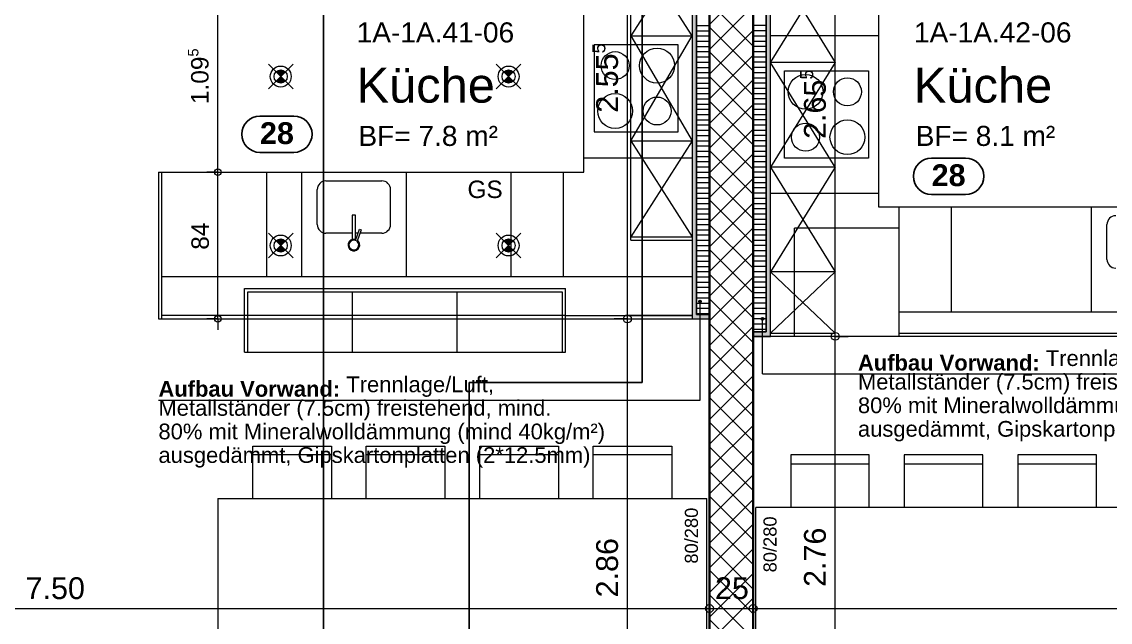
# Model space of a CAD drawing. Header units: metres. Extents: x 0.003 to 0.843, y 0.003 to 0.597.
# Drawn here: x 0.3971 to 0.5218, y 0.2286 to 0.2974 of the extents above; entities that cross this region are included whole.
import ezdxf

# ---------------------------------------------------------------- set-up
doc = ezdxf.new("R2010")
doc.units = ezdxf.units.M
for name, pattern in [('AUSGEZOGEN', [0]), ('LINIE_17', [0.0005, 0, -0.0005]), ('LINIE_23', [0.0079, 0.004, -0.0013, 0, -0.0013, 0, -0.0013]), ('RAND', [44.449999999999996, 12.7, -6.35, 12.7, -6.35, 0, -6.35]), ('STRICHPUNKT', [25.4, 12.7, -6.35, 0, -6.35]), ('VERDECKT', [9.524999999999999, 6.35, -3.175])]:
    doc.linetypes.add(name, pattern=pattern)
for name, color, linetype, lineweight in [('Bauachsen grob', 7, 'RAND', 13), ('Elektro Apparate', 2, 'AUSGEZOGEN', 18), ('Kueche', 7, 'AUSGEZOGEN', 18), ('Leichtbauwaende', 7, 'AUSGEZOGEN', 18), ('Raumbezeichnung', 7, 'AUSGEZOGEN', 18), ('Schnittbegrenzung', 7, 'AUSGEZOGEN', 13), ('Text Werkplan Ausfuehrung', 7, 'AUSGEZOGEN', 25), ('Wand Beton bewehrt', 7, 'AUSGEZOGEN', 35), ('Werkplan- Ausfuehrungsmasse', 7, 'AUSGEZOGEN', 13)]:
    doc.layers.add(name, color=color, linetype=linetype, lineweight=lineweight)
doc.layers.add('Moebel', color=7, linetype='AUSGEZOGEN', lineweight=13, true_color=0xababab)
doc.styles.add('ARIAL', font='ARIAL.TTF')

msp = doc.modelspace()

# ---------------------------------------------------------------- hatches: boundary and pattern name
at = {"layer": 'Elektro Apparate', "linetype": 'AUSGEZOGEN', "lineweight": 18}
h = msp.add_hatch(color=40, dxfattribs=at)
h.paths.add_polyline_path([(0.4272903206022617, 0.2916776906184336), (0.426759990528226, 0.2911473605443975), (0.4262296604541891, 0.2916776906184336), (0.426292373187284, 0.2917337341431421), (0.4265930998314886, 0.2918785564621908), (0.4269268812249629, 0.2918785564621908), (0.4272276078691682, 0.2917337341431421)], flags=16)
h.paths.add_polyline_path([(0.4262296604541891, 0.2906170304703619), (0.426759990528226, 0.2911473605443975), (0.4272903206022617, 0.2906170304703619), (0.4272276078691682, 0.290560986945653), (0.4269268812249629, 0.2904161646266048), (0.4265930998314886, 0.2904161646266048), (0.426292373187284, 0.290560986945653)], flags=16)
h = msp.add_hatch(color=40, dxfattribs=at)
h.paths.add_polyline_path([(0.4533903200188815, 0.2916776906184336), (0.4528599899448458, 0.2911473605443975), (0.4523296598708093, 0.2916776906184336), (0.4523923726039039, 0.2917337341431421), (0.4526930992481084, 0.2918785564621908), (0.4530268806415827, 0.2918785564621908), (0.4533276072857881, 0.2917337341431421)], flags=16)
h.paths.add_polyline_path([(0.4523296598708093, 0.2906170304703619), (0.4528599899448458, 0.2911473605443975), (0.4533903200188815, 0.2906170304703619), (0.4533276072857881, 0.290560986945653), (0.4530268806415827, 0.2904161646266048), (0.4526930992481084, 0.2904161646266048), (0.4523923726039039, 0.290560986945653)], flags=16)
h = msp.add_hatch(color=40, dxfattribs=at)
h.paths.add_polyline_path([(0.4272903206022617, 0.2723176910511634), (0.426759990528226, 0.2717873609771272), (0.4262296604541891, 0.2723176910511634), (0.426292373187284, 0.2723737345758718), (0.4265930998314886, 0.2725185568949205), (0.4269268812249629, 0.2725185568949205), (0.4272276078691682, 0.2723737345758718)], flags=16)
h.paths.add_polyline_path([(0.4262296604541891, 0.2712570309030916), (0.426759990528226, 0.2717873609771272), (0.4272903206022617, 0.2712570309030916), (0.4272276078691682, 0.2712009873783827), (0.4269268812249629, 0.2710561650593345), (0.4265930998314886, 0.2710561650593345), (0.426292373187284, 0.2712009873783827)], flags=16)
h = msp.add_hatch(color=40, dxfattribs=at)
h.paths.add_polyline_path([(0.4533903200188815, 0.2723176910511634), (0.4528599899448458, 0.2717873609771272), (0.4523296598708093, 0.2723176910511634), (0.4523923726039039, 0.2723737345758718), (0.4526930992481084, 0.2725185568949205), (0.4530268806415827, 0.2725185568949205), (0.4533276072857881, 0.2723737345758718)], flags=16)
h.paths.add_polyline_path([(0.4523296598708093, 0.2712570309030916), (0.4528599899448458, 0.2717873609771272), (0.4533903200188815, 0.2712570309030916), (0.4533276072857881, 0.2712009873783827), (0.4530268806415827, 0.2710561650593345), (0.4526930992481084, 0.2710561650593345), (0.4523923726039039, 0.2712009873783827)], flags=16)
at = {"layer": 'Leichtbauwaende', "linetype": 'AUSGEZOGEN', "lineweight": 13, "true_color": 0xc7c7c7}
for points in [[(0.4828599892742936, 0.261877361198633), (0.4828599892742936, 0.3164973599777809), (0.4823599892854694, 0.3164973599777809), (0.4823599892854694, 0.261877361198633)], [(0.4738599894754593, 0.3149973600113085), (0.4738599894754593, 0.2638773611539296), (0.4743599894642836, 0.2638773611539296), (0.4743599894642836, 0.3149973600113085)], [(0.4758599894307559, 0.2638773611539296), (0.4738599894754593, 0.2638773611539296), (0.4738599894754593, 0.2633773611651054), (0.4758599894307559, 0.2633773611651054)], [(0.4828599892742936, 0.261877361198633), (0.4808599893189971, 0.261877361198633), (0.4808599893189971, 0.2613773612098089), (0.4828599892742936, 0.2613773612098089)]]:
    msp.add_hatch(color=9, dxfattribs=at).paths.add_polyline_path(points)
at = {"layer": 'Text Werkplan Ausfuehrung', "linetype": 'AUSGEZOGEN', "lineweight": 13}
for points in [[(0.4746461336611228, 0.2654523611239643), (0.4749041326662971, 0.2654523611239643), (0.4748501326713615, 0.2655063611265291)], [(0.4746461336611228, 0.2654523611239643), (0.4748501326713615, 0.2655063611265291), (0.4747001336636877, 0.2655063611265291)], [(0.4747001336636877, 0.2655063611265291), (0.4748501326713615, 0.2655063611265291), (0.47477513366725, 0.2655273611275266)], [(0.4746251336601254, 0.2653773611204019), (0.4749251326672944, 0.2653773611204019), (0.4749041326662971, 0.2654523611239643)], [(0.4746251336601254, 0.2653773611204019), (0.4749041326662971, 0.2654523611239643), (0.4746461336611228, 0.2654523611239643)], [(0.4746461336611228, 0.2653023621162904), (0.4749251326672944, 0.2653773611204019), (0.4746251336601254, 0.2653773611204019)], [(0.4746461336611228, 0.2653023621162904), (0.4749041326662971, 0.2653023621162904), (0.4749251326672944, 0.2653773611204019)], [(0.4747001336636877, 0.2652483621213549), (0.4749041326662971, 0.2653023621162904), (0.4746461336611228, 0.2653023621162904)], [(0.4747001336636877, 0.2652483621213549), (0.4748501326713615, 0.2652483621213549), (0.4749041326662971, 0.2653023621162904)], [(0.4748501326713615, 0.2652483621213549), (0.4747001336636877, 0.2652483621213549), (0.47477513366725, 0.2652273621203575)], [(0.4817948450753779, 0.2633773611651054), (0.482094844082547, 0.2633773611651054), (0.4820738440815496, 0.2634523611686677)], [(0.4817948450753779, 0.2633773611651054), (0.4820738440815496, 0.2634523611686677), (0.4818158450763754, 0.2634523611686677)], [(0.4818158450763754, 0.2633023621609939), (0.482094844082547, 0.2633773611651054), (0.4817948450753779, 0.2633773611651054)], [(0.4818158450763754, 0.2634523611686677), (0.4820738440815496, 0.2634523611686677), (0.4820198440866141, 0.2635063611712326)], [(0.4818158450763754, 0.2634523611686677), (0.4820198440866141, 0.2635063611712326), (0.4818698450789402, 0.2635063611712326)], [(0.4818158450763754, 0.2633023621609939), (0.4820738440815496, 0.2633023621609939), (0.482094844082547, 0.2633773611651054)], [(0.4818698450789402, 0.2632483621660585), (0.4820738440815496, 0.2633023621609939), (0.4818158450763754, 0.2633023621609939)], [(0.4818698450789402, 0.2635063611712326), (0.4820198440866141, 0.2635063611712326), (0.4819448450825025, 0.26352736117223)], [(0.4818698450789402, 0.2632483621660585), (0.4820198440866141, 0.2632483621660585), (0.4820738440815496, 0.2633023621609939)], [(0.4820198440866141, 0.2632483621660585), (0.4818698450789402, 0.2632483621660585), (0.4819448450825025, 0.263227362165061)]]:
    msp.add_hatch(color=7, dxfattribs=at).paths.add_polyline_path(points)

# ---------------------------------------------------------------- linework, layer by layer
at = {"layer": 'Bauachsen grob', "color": 32, "linetype": 'LINIE_23', "lineweight": 25, "true_color": 0xc36e14}
msp.add_line((0.4316599904187025, 0.01389736674141798), (0.4316599904187025, 0.5809999870806932), dxfattribs=at)
at = {"layer": 'Elektro Apparate', "color": 40, "linetype": 'AUSGEZOGEN', "lineweight": 18}
for p, q in [((0.4253457769974623, 0.2897331470136346), (0.4281742040589885, 0.2925615740751605)), ((0.4253457769974623, 0.2925615740751605), (0.4281742040589885, 0.2897331470136351)), ((0.4514457764140824, 0.2897331470136346), (0.4542742034756084, 0.2925615740751605)), ((0.4514457764140824, 0.2925615740751605), (0.4542742034756084, 0.2897331470136351)), ((0.4253457769974623, 0.2703731474463643), (0.4281742040589885, 0.2732015745078902)), ((0.4253457769974623, 0.2732015745078902), (0.4281742040589885, 0.2703731474463648)), ((0.4514457764140824, 0.2703731474463643), (0.4542742034756084, 0.2732015745078902)), ((0.4514457764140824, 0.2732015745078902), (0.4542742034756084, 0.2703731474463648))]:
    msp.add_line(p, q, dxfattribs=at)
for centre, radius in [((0.426759990528226, 0.2911473605443974), 0.00119999997317791), ((0.426759990528226, 0.2911473605443974), 0.0007499999832361936), ((0.4528599899448458, 0.2911473605443974), 0.00119999997317791), ((0.4528599899448458, 0.2911473605443974), 0.0007499999832361936), ((0.426759990528226, 0.2717873609771271), 0.00119999997317791), ((0.4528599899448458, 0.2717873609771271), 0.00119999997317791), ((0.426759990528226, 0.2717873609771271), 0.0007499999832361936), ((0.4528599899448458, 0.2717873609771271), 0.0007499999832361936)]:
    msp.add_circle(centre, radius, dxfattribs=at)
at = {"layer": 'Kueche', "color": 7, "linetype": 'RAND', "lineweight": 18}
for p, q in [((0.4668599896319217, 0.2724173609630457), (0.4668599896319217, 0.3074973601789466)), ((0.4738599894754593, 0.3067973601945928), (0.4668599896319217, 0.295797360440462)), ((0.4738599894754593, 0.295797360440462), (0.4668599896319217, 0.3067973601945928)), ((0.4902599891088907, 0.2613773612098089), (0.4902599891088907, 0.3070973601878872)), ((0.4828599892742936, 0.3047573602401903), (0.4902599891088907, 0.2927573605084112)), ((0.4828599892742936, 0.2927573605084112), (0.4902599891088907, 0.3047573602401903)), ((0.4668599896319217, 0.295797360440462), (0.4738599894754593, 0.295797360440462)), ((0.4668599896319217, 0.295797360440462), (0.4738599894754593, 0.2837973607086828)), ((0.4668599896319217, 0.2837973607086828), (0.4738599894754593, 0.295797360440462)), ((0.4902599891088907, 0.2927573605084112), (0.4828599892742936, 0.2927573605084112)), ((0.4902599891088907, 0.2927573605084112), (0.4828599892742936, 0.2807573607766322)), ((0.4902599891088907, 0.2807573607766322), (0.4828599892742936, 0.2927573605084112)), ((0.4668599896319217, 0.2837973607086828), (0.4738599894754593, 0.2837973607086828)), ((0.4738599894754593, 0.2837973607086828), (0.4668599896319217, 0.272797360954552)), ((0.4668599896319217, 0.2837973607086828), (0.4738599894754593, 0.272797360954552)), ((0.4902599891088907, 0.2807573607766322), (0.4828599892742936, 0.2807573607766322)), ((0.4828599892742936, 0.2807573607766322), (0.4902599891088907, 0.268757361044853)), ((0.4902599891088907, 0.2807573607766322), (0.4828599892742936, 0.268757361044853)), ((0.4668599896319217, 0.272797360954552), (0.4738599894754593, 0.272797360954552)), ((0.4668599896319217, 0.2724173609630457), (0.4738599894754593, 0.2724173609630457)), ((0.4902599891088907, 0.268757361044853), (0.4828599892742936, 0.268757361044853)), ((0.4828599892742936, 0.268757361044853), (0.4902599891088907, 0.2617573612013153)), ((0.4828599892742936, 0.2617573612013153), (0.4902599891088907, 0.268757361044853)), ((0.4738599894754593, 0.2637573611566117), (0.4664599896408622, 0.2637573611566117)), ((0.4828599892742936, 0.2617573612013153), (0.4902599891088907, 0.2617573612013153))]:
    msp.add_line(p, q, dxfattribs=at)
at = {"layer": 'Kueche', "color": 7, "linetype": 'AUSGEZOGEN', "lineweight": 13}
for p, q in [((0.4614599897526209, 0.2801973607891491), (0.4614599897526209, 0.3020973602996461)), ((0.4952599889971319, 0.2761973608785561), (0.4952599889971319, 0.3020973602996461)), ((0.4722599895112221, 0.2947973604628137), (0.4626599897257989, 0.2947973604628137)), ((0.4626599897257989, 0.2947973604628137), (0.4626599897257989, 0.2847973606863311)), ((0.4722599895112221, 0.2847973606863311), (0.4722599895112221, 0.2947973604628137)), ((0.4844599892385308, 0.2917973605298689), (0.4940599890239541, 0.2917973605298689)), ((0.4844599892385308, 0.2817973607533864), (0.4844599892385308, 0.2917973605298689)), ((0.4940599890239541, 0.2917973605298689), (0.4940599890239541, 0.2817973607533864)), ((0.4626599897257989, 0.2847973606863311), (0.4722599895112221, 0.2847973606863311)), ((0.4940599890239541, 0.2817973607533864), (0.4844599892385308, 0.2817973607533864)), ((0.4127599908411504, 0.2801973607891491), (0.4127599908411504, 0.2633773611651054)), ((0.4127599908411504, 0.2801973607891491), (0.4614599897526209, 0.2801973607891491)), ((0.5439599879086023, 0.2761973608785561), (0.4952599889971319, 0.2761973608785561)), ((0.4225999906212096, 0.2668773610868743), (0.4593599897995597, 0.2668773610868743)), ((0.4225999906212096, 0.259577361250042), (0.4225999906212096, 0.2668773610868743)), ((0.4593599897995597, 0.259577361250042), (0.4593599897995597, 0.2668773610868743)), ((0.4127599908411504, 0.2633773611651054), (0.4225999906212096, 0.2633773611651054)), ((0.4593599897995597, 0.2633773611651054), (0.4738599894754593, 0.2633773611651054)), ((0.5439599879086023, 0.2613773612098089), (0.4808599893189971, 0.2613773612098089)), ((0.4225999906212096, 0.259577361250042), (0.4593599897995597, 0.259577361250042))]:
    msp.add_line(p, q, dxfattribs=at)
at = {"layer": 'Kueche', "color": 7, "linetype": 'VERDECKT', "lineweight": 18}
for p, q in [((0.4952599889971319, 0.295797360440462), (0.4828599892742936, 0.295797360440462)), ((0.4738599894754593, 0.2817973607533864), (0.4614599897526209, 0.2817973607533864)), ((0.4131399908326567, 0.2633773611651054), (0.4131399908326567, 0.2801973607891491)), ((0.4251399905644357, 0.2801973607891491), (0.4251399905644357, 0.26819736105737)), ((0.4291399904750289, 0.2801973607891491), (0.4291399904750289, 0.26819736105737)), ((0.4411399902068078, 0.2801973607891491), (0.4411399902068078, 0.26819736105737)), ((0.4411399902068078, 0.2801973607891491), (0.4411399902068078, 0.26819736105737)), ((0.4531399899385871, 0.26819736105737), (0.4531399899385871, 0.2801973607891491)), ((0.4591399898044765, 0.26819736105737), (0.4591399898044765, 0.2801973607891491)), ((0.4828599892742936, 0.2777973608427933), (0.4952599889971319, 0.2777973608427933)), ((0.4975799889452764, 0.2613773612098089), (0.4975799889452764, 0.2761973608785561)), ((0.503579988811166, 0.264197361146777), (0.503579988811166, 0.2761973608785561)), ((0.5195799884535383, 0.2761973608785561), (0.5195799884535383, 0.264197361146777)), ((0.5195799884535383, 0.2761973608785561), (0.5195799884535383, 0.264197361146777)), ((0.4855799892134974, 0.2613773612098089), (0.4855799892134974, 0.2737773609326473)), ((0.4975799889452764, 0.2737773609326473), (0.4855799892134974, 0.2737773609326473)), ((0.4738599894754593, 0.26819736105737), (0.4131399908326567, 0.26819736105737)), ((0.4229799906127161, 0.266497361095368), (0.4589799898080533, 0.266497361095368)), ((0.4229799906127161, 0.259577361250042), (0.4229799906127161, 0.266497361095368)), ((0.4349799903444949, 0.259577361250042), (0.4349799903444949, 0.266497361095368)), ((0.4469799900762741, 0.259577361250042), (0.4469799900762741, 0.266497361095368)), ((0.4589799898080533, 0.266497361095368), (0.4589799898080533, 0.259577361250042)), ((0.4229799906127161, 0.2637573611566117), (0.4131399908326567, 0.2637573611566117)), ((0.4593599897995597, 0.2637573611566117), (0.4738599894754593, 0.2637573611566117)), ((0.4975799889452764, 0.264197361146777), (0.5435799879170962, 0.264197361146777)), ((0.4975799889452764, 0.2617573612013153), (0.5435799879170962, 0.2617573612013153))]:
    msp.add_line(p, q, dxfattribs=at)
at = {"layer": 'Kueche', "color": 7, "linetype": 'AUSGEZOGEN', "lineweight": 18}
for p, q in [((0.4276399905085509, 0.2899573605709957), (0.4276399905085509, 0.2899573605709957)), ((0.4537399899251707, 0.2899573605709957), (0.4537399899251707, 0.2899573605709957)), ((0.4319399904124391, 0.2791973608115013), (0.4383399902693869, 0.2791973608115004)), ((0.4309399904348007, 0.2741973609232682), (0.4309399904347909, 0.2781973608338522)), ((0.4393399902470462, 0.2741973609232682), (0.4393399902470363, 0.2781973608338522)), ((0.4349399903453891, 0.2752710857592088), (0.434939990345388, 0.2724227949229171)), ((0.435339990336446, 0.275271085759246), (0.4349399903453891, 0.2752710857592088)), ((0.435339990336446, 0.2724227949229544), (0.435339990336446, 0.275271085759246)), ((0.4319399904124389, 0.2731973609456109), (0.4319399904124389, 0.2731973609456109)), ((0.434939990345388, 0.2731973609456804), (0.4319399904124466, 0.2731973609456186)), ((0.4353195205783011, 0.2723429348245518), (0.4357959742868452, 0.2736519806148394)), ((0.4356305062511431, 0.2731973609456991), (0.435339990336446, 0.27319736094557)), ((0.4359839128036485, 0.2735835765970424), (0.4355047174495315, 0.2722669981878716)), ((0.4357959742868452, 0.2736519806148394), (0.4359839128036485, 0.2735835765970424)), ((0.4383399902693957, 0.2731973609456386), (0.4358433418061958, 0.2731973609456818)), ((0.5213799884132999, 0.2701973610126752), (0.5213799884133098, 0.2741973609232591)), ((0.434939990345388, 0.2724227949229171), (0.4349683551867491, 0.2724337690026382)), ((0.4353116254974715, 0.2724337690026569), (0.435339990336446, 0.2724227949229544)), ((0.4355047174531635, 0.2722669981863814), (0.4353195205783011, 0.2723429348245518)), ((0.4353520505183851, 0.2724323101223472), (0.4353399903364484, 0.2724373056023592)), ((0.4316399904191439, 0.2705973610037254), (0.4316399904191439, 0.2705973610037254)), ((0.4537399899251707, 0.2705973610037254), (0.4537399899251707, 0.2705973610037254))]:
    msp.add_line(p, q, dxfattribs=at)
at = {"layer": 'Kueche', "color": 7, "linetype": 'LINIE_17', "lineweight": 18}
for p, q in [((0.4593599897995597, 0.2637573611566117), (0.4225999906212096, 0.2637573611566117)), ((0.4225999906212096, 0.2633773611651054), (0.4593599897995597, 0.2633773611651054))]:
    msp.add_line(p, q, dxfattribs=at)
at = {"layer": 'Kueche', "color": 7, "linetype": 'AUSGEZOGEN', "lineweight": 13}
for centre, radius in [((0.4698599895648664, 0.2923973605164578), 0.001999999955296517), ((0.4650599896721548, 0.2923973605164578), 0.001599999964237213), ((0.4868599891848865, 0.289397360583513), 0.001999999955296517), ((0.4916599890775982, 0.289397360583513), 0.001599999964237213), ((0.4650599896721548, 0.2871973606326868), 0.001999999955296517), ((0.4698599895648664, 0.2871973606326868), 0.001599999964237213), ((0.4868599891848865, 0.2841973606997421), 0.001599999964237213), ((0.4916599890775982, 0.2841973606997421), 0.001999999955296517)]:
    msp.add_circle(centre, radius, dxfattribs=at)
at = {"layer": 'Kueche', "color": 7, "linetype": 'AUSGEZOGEN', "lineweight": 18}
for centre, radius, start, end in [((0.4319399904124305, 0.2781973608339175), 0.0009999999776482583, 89.99999180812502, 179.999946504421), ((0.4383399902693793, 0.2781973608337865), 0.0009999999776482583, 5.72728773124927e-06, 89.99998998689166), ((0.5223799883909666, 0.2741973609231935), 0.0009999999776482583, 90.00001001310517, 179.9999942727123), ((0.4319399904124405, 0.274197360923334), 0.0009999999776482583, 179.9999396653199, 269.9999216849999), ((0.4383399902693892, 0.2741973609232035), 0.0009999999776482583, 269.9999216849999, 359.9999173601796), ((0.4351399903408923, 0.2718496795752975), 0.0006704687350138557, 107.355451617003, 52.64454838295132), ((0.4351399903409103, 0.2718496795752975), 0.0005641439269301107, 69.99999999997551, 49.23600386472156), ((0.4351399903408923, 0.2719901417121899), 0.0004756719538802008, 68.84902340481177, 111.1509765951522), ((0.4351399903409103, 0.2718496795752975), 0.0006704687350138557, 69.9999999999772, 72.64454838294745), ((0.5223799883909567, 0.2701973610126105), 0.0009999999776482583, 180.0000826398204, 270.0000783150032)]:
    msp.add_arc(centre, radius, start, end, dxfattribs=at)
at = {"layer": 'Leichtbauwaende', "color": 7, "linetype": 'AUSGEZOGEN', "lineweight": 13}
for p, q in [((0.4758599894307559, 0.2650173611284485), (0.4758599894307559, 0.3164973599777809)), ((0.4808599893189971, 0.3164973599777809), (0.4808599893189971, 0.261877361198633)), ((0.4823599892854694, 0.261877361198633), (0.4823599892854694, 0.3164973599777809)), ((0.4743599894642836, 0.3149973600113085), (0.4743599894642836, 0.2650173611284485)), ((0.4743599897619581, 0.2969973604464234), (0.4758569897284975, 0.2969973603809875)), ((0.4823599889449578, 0.2969773604468705), (0.4808629889784183, 0.2969773603814346)), ((0.4743599897357312, 0.2963973604598344), (0.4758569897022707, 0.2963973603943986)), ((0.4743599897095044, 0.2957973604732455), (0.4758569896760438, 0.2957973604078096)), ((0.4823599889711847, 0.2963773604602815), (0.4808629890046452, 0.2963773603948456)), ((0.4823599889974114, 0.2957773604736925), (0.480862989030872, 0.2957773604082566)), ((0.4743599896832776, 0.2951973604866565), (0.475856989649817, 0.2951973604212206)), ((0.4743599896570506, 0.2945973605000676), (0.4758569896235903, 0.2945973604346317)), ((0.4823599890236382, 0.2951773604871036), (0.4808629890570988, 0.2951773604216677)), ((0.4823599890498652, 0.2945773605005146), (0.4808629890833256, 0.2945773604350788)), ((0.4743599896308238, 0.2939973605134786), (0.4758569895973632, 0.2939973604480428)), ((0.474359989604597, 0.2933973605268896), (0.4758569895711364, 0.2933973604614538)), ((0.4823599890760919, 0.2939773605139256), (0.4808629891095525, 0.2939773604484898)), ((0.4823599891023186, 0.2933773605273367), (0.4808629891357792, 0.2933773604619008)), ((0.4823599891285456, 0.2927773605407478), (0.4808629891620062, 0.2927773604753119)), ((0.4823599891547725, 0.2921773605541588), (0.4808629891882331, 0.2921773604887229)), ((0.4743599894642835, 0.2903973605939449), (0.4758569894400023, 0.290397360528509)), ((0.4823599892854694, 0.289177360621214), (0.4808629893193671, 0.2891773605557781)), ((0.4743599894642835, 0.2681973610901536), (0.4758569884696096, 0.2681973610247177)), ((0.4743599894642835, 0.2675973611035646), (0.4758569884433828, 0.2675973610381288)), ((0.4743599894642835, 0.2669973611169757), (0.4758569884171557, 0.2669973610515398)), ((0.4823599892854694, 0.2669773611174227), (0.48086299028976, 0.2669773610519868)), ((0.4743599894642835, 0.2663973611303868), (0.4758569883909289, 0.2663973610649508)), ((0.4743599894642835, 0.2657973611437978), (0.4758569883647021, 0.2657973610783619)), ((0.4823599892854694, 0.2663773611308337), (0.4808629903159867, 0.2663773610653978)), ((0.4823599892854694, 0.2657773611442448), (0.4808629903422136, 0.2657773610788089)), ((0.4743599894642835, 0.2651973611572088), (0.4758569883384753, 0.2651973610917729)), ((0.4743599894642836, 0.2650173611284485), (0.4743599894642836, 0.2638773611539296)), ((0.4743599894642835, 0.2645973611706199), (0.4758569883122484, 0.2645973611051839)), ((0.4758599894307559, 0.2638773611539296), (0.4758599894307559, 0.2650173611284485)), ((0.4823599892854694, 0.2651773611576558), (0.4808629903684406, 0.26517736109222)), ((0.4823599892854694, 0.2645773611710668), (0.4808629903946673, 0.264577361105631)), ((0.4743599894642835, 0.2639973611840309), (0.4758569882860216, 0.263997361118595)), ((0.4743599894642836, 0.2638773611539296), (0.4758599894307559, 0.2638773611539296)), ((0.4823599892854694, 0.2639773611844779), (0.4808629904208943, 0.263977361119042)), ((0.4823599892854694, 0.263377361197889), (0.480862990447121, 0.2633773611324531)), ((0.4808599893189971, 0.261877361198633), (0.4823599892854694, 0.261877361198633)), ((0.4823599892854694, 0.2627773612113), (0.4808629904733479, 0.2627773611458641)), ((0.4823599892854694, 0.262177361224711), (0.4808629904995746, 0.2621773611592751))]:
    msp.add_line(p, q, dxfattribs=at)
at = {"layer": 'Leichtbauwaende', "color": 7, "linetype": 'AUSGEZOGEN', "lineweight": 18}
for p, q in [((0.4823599892854694, 0.3164973599777809), (0.4823599892854694, 0.2630173611731521)), ((0.4738599894754593, 0.3144973600224844), (0.4738599894754593, 0.2650173611284485)), ((0.4743599894642836, 0.2650173611284485), (0.4743599894642836, 0.3149973600113085)), ((0.4828599892742936, 0.2630173611731521), (0.4828599892742936, 0.3144973600224844)), ((0.4738599894754593, 0.2650173611284485), (0.4738599894754593, 0.2638773611539296)), ((0.4743599894642836, 0.2638773611539296), (0.4743599894642836, 0.2650173611284485)), ((0.4738599894754593, 0.2638773611539296), (0.4738599894754593, 0.2633773611651054)), ((0.4738599894754593, 0.2633773611651054), (0.4758599894307559, 0.2633773611651054)), ((0.4758599894307559, 0.2638773611539296), (0.4743599894642836, 0.2638773611539296)), ((0.4758599894307559, 0.2633773611651054), (0.4758599894307559, 0.2638773611539296)), ((0.4823599892854694, 0.2630173611731521), (0.4823599892854694, 0.261877361198633)), ((0.4828599892742936, 0.261877361198633), (0.4828599892742936, 0.2630173611731521)), ((0.4823599892854694, 0.261877361198633), (0.4808599893189971, 0.261877361198633)), ((0.4808599893189971, 0.261877361198633), (0.4808599893189971, 0.2613773612098089)), ((0.4828599892742936, 0.2613773612098089), (0.4828599892742936, 0.261877361198633)), ((0.4808599893189971, 0.2613773612098089), (0.4828599892742936, 0.2613773612098089))]:
    msp.add_line(p, q, dxfattribs=at)
at = {"layer": 'Leichtbauwaende', "color": 7, "linetype": 'AUSGEZOGEN', "lineweight": 13}
for points in [[(0.4743599895783702, 0.2927973605403007), (0.4743599894642835, 0.2927973605403007), (0.4758569895449097, 0.2927973604748648)], [(0.4743599895521434, 0.2921973605537118), (0.4743599894642835, 0.2921973605537118), (0.4758569895186828, 0.2921973604882759)], [(0.4743599895259165, 0.2915973605671228), (0.4743599894642835, 0.2915973605671228), (0.4758569894924559, 0.2915973605016869)], [(0.4743599894996897, 0.2909973605805338), (0.4743599894642835, 0.2909973605805338), (0.4758569894662292, 0.2909973605150979)], [(0.4823599891809993, 0.2915773605675698), (0.4823599892854694, 0.2915773605675698), (0.4808629892144599, 0.291577360502134)], [(0.4823599892072261, 0.2909773605809809), (0.4823599892854694, 0.2909773605809809), (0.4808629892406866, 0.290977360515545)], [(0.474359989447236, 0.2897973606073559), (0.4743599894642835, 0.2897973606073559), (0.4758569894137754, 0.2897973605419201)], [(0.4743599894210093, 0.289197360620767), (0.4743599894642835, 0.289197360620767), (0.4758569893875487, 0.2891973605553311)], [(0.482359989233453, 0.2903773605943919), (0.4823599892854694, 0.290377360594392), (0.4808629892669135, 0.2903773605289561)], [(0.4823599892596798, 0.289777360607803), (0.4823599892854694, 0.289777360607803), (0.4808629892931404, 0.2897773605423671)], [(0.4743599893947825, 0.288597360634178), (0.4743599894642835, 0.288597360634178), (0.4758569893613219, 0.2885973605687421)], [(0.4743599893685556, 0.2879973606475891), (0.4743599894642835, 0.2879973606475891), (0.4758569893350949, 0.2879973605821532)], [(0.4823599893121335, 0.2885773606346251), (0.4823599892854694, 0.2885773606346251), (0.480862989345594, 0.2885773605691892)], [(0.4823599893383603, 0.2879773606480361), (0.4823599892854694, 0.2879773606480361), (0.4808629893718209, 0.2879773605826002)], [(0.4743599893423286, 0.2873973606610002), (0.4743599894642835, 0.2873973606610002), (0.4758569893088681, 0.2873973605955643)], [(0.4743599893161018, 0.2867973606744113), (0.4743599894642835, 0.2867973606744113), (0.4758569892826413, 0.2867973606089753)], [(0.482359989364587, 0.2873773606614473), (0.4823599892854694, 0.2873773606614472), (0.4808629893980476, 0.2873773605960113)], [(0.4823599893908139, 0.2867773606748583), (0.4823599892854694, 0.2867773606748583), (0.4808629894242744, 0.2867773606094223)], [(0.474359989289875, 0.2861973606878223), (0.4743599894642835, 0.2861973606878223), (0.4758569892564145, 0.2861973606223863)], [(0.4743599892636481, 0.2855973607012334), (0.4743599894642835, 0.2855973607012334), (0.4758569892301877, 0.2855973606357974)], [(0.4823599894170409, 0.2861773606882694), (0.4823599892854694, 0.2861773606882693), (0.4808629894505015, 0.2861773606228334)], [(0.4823599894432676, 0.2855773607016804), (0.4823599892854694, 0.2855773607016803), (0.4808629894767282, 0.2855773606362444)], [(0.4743599892374213, 0.2849973607146444), (0.4743599894642835, 0.2849973607146444), (0.4758569892039608, 0.2849973606492084)], [(0.4743599892111946, 0.2843973607280554), (0.4743599894642835, 0.2843973607280554), (0.4758569891777341, 0.2843973606626194)], [(0.4823599894694945, 0.2849773607150914), (0.4823599892854694, 0.2849773607150914), (0.480862989502955, 0.2849773606496555)], [(0.4823599894957214, 0.2843773607285025), (0.4823599892854694, 0.2843773607285025), (0.4808629895291819, 0.2843773606630665)], [(0.4743599891849676, 0.2837973607414665), (0.4743599894642835, 0.2837973607414664), (0.4758569891515071, 0.2837973606760305)], [(0.4743599891587409, 0.2831973607548776), (0.4743599894642835, 0.2831973607548776), (0.4758569891252803, 0.2831973606894416)], [(0.4823599895219481, 0.2837773607419135), (0.4823599892854694, 0.2837773607419135), (0.4808629895554087, 0.2837773606764776)], [(0.4823599895481749, 0.2831773607553246), (0.4823599892854694, 0.2831773607553245), (0.4808629895816355, 0.2831773606898886)], [(0.4743599891325141, 0.2825973607682886), (0.4743599894642835, 0.2825973607682886), (0.4758569890990536, 0.2825973607028526)], [(0.4743599891062872, 0.2819973607816996), (0.4743599894642835, 0.2819973607816996), (0.4758569890728268, 0.2819973607162636)], [(0.4823599895744018, 0.2825773607687356), (0.4823599892854694, 0.2825773607687356), (0.4808629896078623, 0.2825773607032996)], [(0.4823599896006286, 0.2819773607821467), (0.4823599892854694, 0.2819773607821466), (0.4808629896340892, 0.2819773607167107)], [(0.4743599890800603, 0.2813973607951107), (0.4743599894642835, 0.2813973607951107), (0.4758569890465997, 0.2813973607296747)], [(0.4743599890538335, 0.2807973608085217), (0.4743599894642835, 0.2807973608085217), (0.4758569890203729, 0.2807973607430858)], [(0.4823599896268554, 0.2813773607955577), (0.4823599892854694, 0.2813773607955576), (0.480862989660316, 0.2813773607301217)], [(0.4823599896530822, 0.2807773608089688), (0.4823599892854694, 0.2807773608089687), (0.4808629896865427, 0.2807773607435328)], [(0.4743599890276066, 0.2801973608219328), (0.4743599894642835, 0.2801973608219327), (0.4758569889941461, 0.2801973607564968)], [(0.4743599890013798, 0.2795973608353438), (0.4743599894642835, 0.2795973608353438), (0.4758569889679192, 0.2795973607699078)], [(0.482359989679309, 0.2801773608223798), (0.4823599892854694, 0.2801773608223798), (0.4808629897127696, 0.2801773607569438)], [(0.4823599897055359, 0.2795773608357908), (0.4823599892854694, 0.2795773608357908), (0.4808629897389965, 0.2795773607703549)], [(0.474359988975153, 0.2789973608487549), (0.4743599894642835, 0.2789973608487549), (0.4758569889416924, 0.2789973607833189)], [(0.4743599889489262, 0.2783973608621659), (0.4743599894642835, 0.2783973608621659), (0.4758569889154657, 0.2783973607967299)], [(0.4823599897317626, 0.2789773608492019), (0.4823599892854694, 0.2789773608492018), (0.4808629897652232, 0.2789773607837659)], [(0.4823599897579897, 0.2783773608626129), (0.4823599892854694, 0.2783773608626129), (0.4808629897914502, 0.278377360797177)], [(0.4743599889226994, 0.2777973608755769), (0.4743599894642835, 0.2777973608755769), (0.4758569888892388, 0.2777973608101409)], [(0.4743599888964725, 0.277197360888988), (0.4743599894642835, 0.277197360888988), (0.4758569888630119, 0.277197360823552)], [(0.4823599897842165, 0.277777360876024), (0.4823599892854694, 0.2777773608760239), (0.4808629898176771, 0.277777360810588)], [(0.4823599898104433, 0.277177360889435), (0.4823599892854694, 0.277177360889435), (0.4808629898439039, 0.277177360823999)], [(0.4743599888702457, 0.2765973609023991), (0.4743599894642835, 0.2765973609023991), (0.4758569888367852, 0.2765973608369631)], [(0.4743599888440189, 0.2759973609158101), (0.4743599894642835, 0.27599736091581), (0.4758569888105584, 0.2759973608503741)], [(0.4823599898366701, 0.2765773609028461), (0.4823599892854694, 0.276577360902846), (0.4808629898701306, 0.2765773608374101)], [(0.482359989862897, 0.2759773609162571), (0.4823599892854694, 0.2759773609162571), (0.4808629898963575, 0.2759773608508211)], [(0.4743599888177921, 0.2753973609292211), (0.4743599894642835, 0.2753973609292211), (0.4758569887843315, 0.2753973608637851)], [(0.4743599887915652, 0.2747973609426322), (0.4743599894642835, 0.2747973609426321), (0.4758569887581047, 0.2747973608771962)], [(0.4823599898891238, 0.2753773609296681), (0.4823599892854694, 0.2753773609296681), (0.4808629899225844, 0.2753773608642322)], [(0.4823599899153506, 0.2747773609430792), (0.4823599892854694, 0.2747773609430791), (0.4808629899488111, 0.2747773608776432)], [(0.4743599887653385, 0.2741973609560432), (0.4743599894642835, 0.2741973609560431), (0.4758569887318779, 0.2741973608906073)], [(0.4743599887391115, 0.2735973609694543), (0.4743599894642835, 0.2735973609694542), (0.4758569887056509, 0.2735973609040183)], [(0.4743599887128847, 0.2729973609828653), (0.4743599894642835, 0.2729973609828653), (0.4758569886794241, 0.2729973609174293)], [(0.4823599899415775, 0.2741773609564903), (0.4823599892854694, 0.2741773609564903), (0.480862989975038, 0.2741773608910543)], [(0.4823599899678043, 0.2735773609699013), (0.4823599892854694, 0.2735773609699013), (0.4808629900012649, 0.2735773609044653)], [(0.482359989994031, 0.2729773609833123), (0.4823599892854694, 0.2729773609833123), (0.4808629900274916, 0.2729773609178763)], [(0.4743599886866579, 0.2723973609962764), (0.4743599894642835, 0.2723973609962763), (0.4758569886531973, 0.2723973609308404)], [(0.4743599886604311, 0.2717973610096874), (0.4743599894642835, 0.2717973610096873), (0.4758569886269705, 0.2717973609442514)], [(0.4823599900202579, 0.2723773609967234), (0.4823599892854694, 0.2723773609967234), (0.4808629900537184, 0.2723773609312874)], [(0.4823599900464849, 0.2717773610101344), (0.4823599892854694, 0.2717773610101344), (0.4808629900799455, 0.2717773609446985)], [(0.4743599886342041, 0.2711973610230984), (0.4743599894642835, 0.2711973610230984), (0.4758569886007437, 0.2711973609576624)], [(0.4743599886079773, 0.2705973610365095), (0.4743599894642835, 0.2705973610365094), (0.4758569885745168, 0.2705973609710735)], [(0.4823599900727116, 0.2711773610235455), (0.4823599892854694, 0.2711773610235454), (0.4808629901061722, 0.2711773609581095)], [(0.4823599900989385, 0.2705773610369565), (0.4823599892854694, 0.2705773610369565), (0.480862990132399, 0.2705773609715205)], [(0.4743599885817506, 0.2699973610499206), (0.4743599894642835, 0.2699973610499205), (0.47585698854829, 0.2699973609844846)], [(0.4743599885555236, 0.2693973610633316), (0.4743599894642835, 0.2693973610633315), (0.4758569885220632, 0.2693973609978956)], [(0.4823599901251653, 0.2699773610503676), (0.4823599892854694, 0.2699773610503675), (0.4808629901586259, 0.2699773609849316)], [(0.4823599901513921, 0.2693773610637786), (0.4823599892854694, 0.2693773610637785), (0.4808629901848527, 0.2693773609983426)], [(0.4743599885292968, 0.2687973610767426), (0.4743599894642835, 0.2687973610767426), (0.4758569884958363, 0.2687973610113066)], [(0.4823599901776189, 0.2687773610771896), (0.4823599892854694, 0.2687773610771895), (0.4808629902110795, 0.2687773610117537)], [(0.4823599902038458, 0.2681773610906007), (0.4823599892854694, 0.2681773610906006), (0.4808629902373063, 0.2681773610251647)], [(0.4823599902300726, 0.2675773611040118), (0.4823599892854694, 0.2675773611040116), (0.4808629902635332, 0.2675773610385758)]]:
    msp.add_lwpolyline(points, dxfattribs=at)
at = {"layer": 'Moebel', "color": 253, "linetype": 'AUSGEZOGEN', "lineweight": 13, "true_color": 0xababab}
for p, q in [((0.4235599905997519, 0.2487873614912174), (0.4325599903985863, 0.2487873614912174)), ((0.4235599905997519, 0.2427873616253278), (0.4235599905997519, 0.2487873614912174)), ((0.4325599903985863, 0.2487873614912174), (0.4325599903985863, 0.2427873616253278)), ((0.4365599903091793, 0.2487873614912174), (0.4455599901080136, 0.2487873614912174)), ((0.4365599903091793, 0.2427873616253278), (0.4365599903091793, 0.2487873614912174)), ((0.4455599901080136, 0.2487873614912174), (0.4455599901080136, 0.2427873616253278)), ((0.4495599900186066, 0.2487873614912174), (0.4585599898174409, 0.2487873614912174)), ((0.4495599900186066, 0.2427873616253278), (0.4495599900186066, 0.2487873614912174)), ((0.4585599898174409, 0.2487873614912174), (0.4585599898174409, 0.2427873616253278)), ((0.462559989728034, 0.2487873614912174), (0.4715599895268683, 0.2487873614912174)), ((0.462559989728034, 0.2427873616253278), (0.462559989728034, 0.2487873614912174)), ((0.4715599895268683, 0.2487873614912174), (0.4715599895268683, 0.2427873616253278)), ((0.4325599903985863, 0.2477873615135691), (0.4235599905997519, 0.2477873615135691)), ((0.4455599901080136, 0.2477873615135691), (0.4365599903091793, 0.2477873615135691)), ((0.4585599898174409, 0.2477873615135691), (0.4495599900186066, 0.2477873615135691)), ((0.4715599895268683, 0.2477873615135691), (0.462559989728034, 0.2477873615135691)), ((0.4851599892228847, 0.2477873615135691), (0.4851599892228847, 0.2417873616476796)), ((0.494159989021719, 0.2477873615135691), (0.4851599892228847, 0.2477873615135691)), ((0.494159989021719, 0.2417873616476796), (0.494159989021719, 0.2477873615135691)), ((0.498159988932312, 0.2477873615135691), (0.498159988932312, 0.2417873616476796)), ((0.5071599887311463, 0.2477873615135691), (0.498159988932312, 0.2477873615135691)), ((0.5071599887311463, 0.2417873616476796), (0.5071599887311463, 0.2477873615135691)), ((0.5111599886417394, 0.2477873615135691), (0.5111599886417394, 0.2417873616476796)), ((0.5201599884405738, 0.2477873615135691), (0.5111599886417394, 0.2477873615135691)), ((0.5201599884405738, 0.2417873616476796), (0.5201599884405738, 0.2477873615135691)), ((0.4851599892228847, 0.2467873615359208), (0.494159989021719, 0.2467873615359208)), ((0.498159988932312, 0.2467873615359208), (0.5071599887311463, 0.2467873615359208)), ((0.5111599886417394, 0.2467873615359208), (0.5201599884405738, 0.2467873615359208)), ((0.4195599906891589, 0.2427873616253278), (0.4195599906891589, 0.2267873619829557)), ((0.4195599906891589, 0.2427873616253278), (0.4755599894374614, 0.2427873616253278)), ((0.4755599894374614, 0.2267873619829557), (0.4755599894374614, 0.2427873616253278)), ((0.4811599893122916, 0.2257873620053074), (0.4811599893122916, 0.2417873616476796)), ((0.5371599880605941, 0.2417873616476796), (0.4811599893122916, 0.2417873616476796))]:
    msp.add_line(p, q, dxfattribs=at)
at = {"layer": 'Schnittbegrenzung', "color": 14, "linetype": 'STRICHPUNKT', "lineweight": 25, "true_color": 0xb20000}
for p, q in [((0.4681599896028643, 0.584599987000227), (0.4681599896028643, 0.2560973613278256)), ((0.44835999027115, 0.2560973613278256), (0.44835999027115, 0.01029736682188425)), ((0.4681599896028643, 0.2560973613278256), (0.44835999027115, 0.2560973613278256))]:
    msp.add_line(p, q, dxfattribs=at)
at = {"layer": 'Text Werkplan Ausfuehrung', "color": 240, "linetype": 'AUSGEZOGEN', "lineweight": 25}
for p, q in [((0.4282700291174686, 0.2866250132979372), (0.4243853087919987, 0.2866250132979372)), ((0.4282700291174686, 0.2824583467902162), (0.4243853087919987, 0.2824583467902162)), ((0.5051863757160434, 0.2818033848024661), (0.5013016553905734, 0.2818033848024661)), ((0.5051863757160434, 0.2776367182947452), (0.5013016553905734, 0.2776367182947452))]:
    msp.add_line(p, q, dxfattribs=at)
at = {"layer": 'Text Werkplan Ausfuehrung', "color": 7, "linetype": 'AUSGEZOGEN', "lineweight": 13}
for p, q in [((0.47477513366725, 0.2655273611275266), (0.47477513366725, 0.2655273611275266)), ((0.4746251336601254, 0.2653773611204019), (0.4746251336601254, 0.2653773611204019)), ((0.4747751336672501, 0.2540773613729767), (0.4747751336672501, 0.2653773611204019)), ((0.47477513366725, 0.2652273621203575), (0.47477513366725, 0.2652273621203575)), ((0.4749251326672944, 0.2653773611204019), (0.4749251326672944, 0.2653773611204019)), ((0.4817948450753779, 0.2633773611651054), (0.4817948450753779, 0.2633773611651054)), ((0.4819448450825025, 0.26352736117223), (0.4819448450825025, 0.26352736117223)), ((0.4819448450825026, 0.2570773613059214), (0.4819448450825026, 0.2633773611651054)), ((0.4819448450825025, 0.263227362165061), (0.4819448450825025, 0.263227362165061)), ((0.482094844082547, 0.2633773611651054), (0.482094844082547, 0.2633773611651054)), ((0.4819448450825026, 0.2570773613059214), (0.5312523626881765, 0.2570773613059214)), ((0.4127599908411504, 0.2540773613729767), (0.4747751336672501, 0.2540773613729767))]:
    msp.add_line(p, q, dxfattribs=at)
for centre in [(0.47477513366725, 0.2653773611204019), (0.4819448450825025, 0.2633773611651054)]:
    msp.add_circle(centre, 0.0001500000071246177, dxfattribs=at)
at = {"layer": 'Text Werkplan Ausfuehrung', "color": 240, "linetype": 'AUSGEZOGEN', "lineweight": 25}
for centre, start, end in [((0.4243853087919987, 0.2845416800440767), 90, 270), ((0.4282700291174686, 0.2845416800440767), 270, 90), ((0.5013016553905734, 0.2797200515486056), 90, 270), ((0.5051863757160434, 0.2797200515486056), 270, 90)]:
    msp.add_arc(centre, 0.002083333253860474, start, end, dxfattribs=at)
at = {"layer": 'Wand Beton bewehrt', "color": 7, "linetype": 'AUSGEZOGEN', "lineweight": 35}
for p, q in [((0.4758599894307559, 0.3164973599777809), (0.4758599894307559, 0.2638773611539296)), ((0.4808599893189971, 0.261877361198633), (0.4808599893189971, 0.3164973599777809)), ((0.4758599894307559, 0.2638773611539296), (0.4758599894307559, 0.2633773611651054)), ((0.4758599894307559, 0.2633773611651054), (0.4758599894307559, 0.206197362443178)), ((0.4808599893189971, 0.2613773612098089), (0.4808599893189971, 0.261877361198633)), ((0.4808599893189971, 0.206197362443178), (0.4808599893189971, 0.2613773612098089))]:
    msp.add_line(p, q, dxfattribs=at)
at = {"layer": 'Wand Beton bewehrt', "color": 7, "linetype": 'AUSGEZOGEN', "lineweight": 13}
for p, q in [((0.4758599894307559, 0.2970919554784087), (0.4808599893189971, 0.30209195536665)), ((0.4758599894307559, 0.2996292204827729), (0.4808599893189971, 0.2946292205945316)), ((0.4758599894307559, 0.2942635283536624), (0.4808599893189971, 0.2992635282419037)), ((0.4758599894307559, 0.2968007933580268), (0.4808599893189971, 0.2918007934697855)), ((0.4758599894307559, 0.2914351012289162), (0.4808599893189971, 0.2964351011171575)), ((0.4758599894307559, 0.2939723662332806), (0.4808599893189971, 0.2889723663450393)), ((0.4758599894307559, 0.28860667410417), (0.4808599893189971, 0.2936066739924113)), ((0.4758599894307559, 0.2911439391085344), (0.4808599893189971, 0.2861439392202931)), ((0.4758599894307559, 0.2857782469794238), (0.4808599893189971, 0.2907782468676651)), ((0.4758599894307559, 0.2883155119837882), (0.4808599893189971, 0.2833155120955469)), ((0.4758599894307559, 0.2829498198546775), (0.4808599893189971, 0.2879498197429188)), ((0.4758599894307559, 0.285487084859042), (0.4808599893189971, 0.2804870849708007)), ((0.4758599894307559, 0.2801213927299314), (0.4808599893189971, 0.2851213926181727)), ((0.4758599894307559, 0.2826586577342958), (0.4808599893189971, 0.2776586578460545)), ((0.4758599894307559, 0.2772929656051851), (0.4808599893189971, 0.2822929654934264)), ((0.4758599894307559, 0.2798302306095495), (0.4808599893189971, 0.2748302307213082)), ((0.4758599894307559, 0.2744645384804389), (0.4808599893189971, 0.2794645383686802)), ((0.4758599894307559, 0.2770018034848033), (0.4808599893189971, 0.272001803596562)), ((0.4758599894307559, 0.2716361113556926), (0.4808599893189971, 0.276636111243934)), ((0.4758599894307559, 0.2741733763600571), (0.4808599893189971, 0.2691733764718158)), ((0.4758599894307559, 0.2688076842309465), (0.4808599893189971, 0.2738076841191878)), ((0.4758599894307559, 0.2713449492353109), (0.4808599893189971, 0.2663449493470696)), ((0.4758599894307559, 0.2659792571062003), (0.4808599893189971, 0.2709792569944416)), ((0.4758599894307559, 0.2685165221105646), (0.4808599893189971, 0.2635165222223234)), ((0.4758599894307559, 0.263150829981454), (0.4808599893189971, 0.2681508298696953)), ((0.4758599894307559, 0.2656880949858185), (0.4808599893189971, 0.2606880950975772)), ((0.4758599894307559, 0.2603224028567079), (0.4808599893189971, 0.2653224027449492)), ((0.4758599894307559, 0.2628596678610723), (0.4808599893189971, 0.2578596679728311)), ((0.4758599894307559, 0.2574939757319616), (0.4808599893189971, 0.2624939756202029)), ((0.4758599894307559, 0.2600312407363261), (0.4808599893189971, 0.2550312408480848)), ((0.4758599894307559, 0.2546655486072155), (0.4808599893189971, 0.2596655484954569)), ((0.4758599894307559, 0.25720281361158), (0.4808599893189971, 0.2522028137233387)), ((0.4758599894307559, 0.2518371214824693), (0.4808599893189971, 0.2568371213707106)), ((0.4758599894307559, 0.2543743864868336), (0.4808599893189971, 0.2493743865985923)), ((0.4758599894307559, 0.249008694357723), (0.4808599893189971, 0.2540086942459643)), ((0.4758599894307559, 0.2515459593620875), (0.4808599893189971, 0.2465459594738462)), ((0.4758599894307559, 0.2461802672329769), (0.4808599893189971, 0.2511802671212182)), ((0.4758599894307559, 0.2487175322373413), (0.4808599893189971, 0.2437175323491)), ((0.4758599894307559, 0.2433518401082306), (0.4808599893189971, 0.2483518399964719)), ((0.4758599894307559, 0.2458891051125952), (0.4808599893189971, 0.2408891052243539)), ((0.4758599894307559, 0.2405234129834845), (0.4808599893189971, 0.2455234128717257)), ((0.4758599894307559, 0.243060677987849), (0.4808599893189971, 0.2380606780996077)), ((0.4758599894307559, 0.2376949858587383), (0.4808599893189971, 0.2426949857469796)), ((0.4758599894307559, 0.2402322508631027), (0.4808599893189971, 0.2352322509748615)), ((0.4758599894307559, 0.2348665587339921), (0.4808599893189971, 0.2398665586222334)), ((0.4758599894307559, 0.2374038237383567), (0.4808599893189971, 0.2324038238501154)), ((0.4758599894307559, 0.2320381316092459), (0.4808599893189971, 0.2370381314974872)), ((0.4758599894307559, 0.2345753966136103), (0.4808599893189971, 0.2295753967253691)), ((0.4758599894307559, 0.2292097044844997), (0.4808599893189971, 0.234209704372741)), ((0.4758599894307559, 0.2317469694888642), (0.4808599893189971, 0.226746969600623)), ((0.4758599894307559, 0.2263812773597536), (0.4808599893189971, 0.2313812772479948)), ((0.4758599894307559, 0.228918542364118), (0.4808599893189971, 0.2239185424758767))]:
    msp.add_line(p, q, dxfattribs=at)
at = {"layer": 'Werkplan- Ausfuehrungsmasse', "color": 7, "linetype": 'AUSGEZOGEN', "lineweight": 13}
for p, q in [((0.4664599896408622, 0.2633773611651054), (0.4664599896408622, 0.3144973600224844)), ((0.4902599891088907, 0.2613773612098089), (0.4902599891088907, 0.3144973600224844)), ((0.4664599896408621, 0.2633773611651054), (0.4649599896278236, 0.2633773611651054)), ((0.4664599896408621, 0.2633773611651054), (0.4679599866326604, 0.2633773611651054)), ((0.4664599896408622, 0.206197362443178), (0.4664599896408622, 0.2633773611651054)), ((0.4902599891088907, 0.2613773612098089), (0.4887599890958522, 0.2613773612098089)), ((0.4902599891088907, 0.2613773612098089), (0.4917599861006889, 0.2613773612098089)), ((0.4902599891088907, 0.2613773612098089), (0.4902599891088907, 0.2613773612098089)), ((0.4902599891088907, 0.206197362443178), (0.4902599891088907, 0.2613773612098089)), ((0.4758599894307559, 0.2301973619067362), (0.4758599894307559, 0.2316973619197747)), ((0.4808599893189971, 0.2301973619067362), (0.4808599893189971, 0.2316973619197747)), ((0.3258599927835167, 0.2301973619067362), (0.4758599894307559, 0.2301973619067362)), ((0.4758599894307559, 0.2301973619067362), (0.4758599894307559, 0.228697364914938)), ((0.4758599894307559, 0.2301973619067362), (0.4758599894307559, 0.2301973619067362)), ((0.4758599894307559, 0.2301973619067362), (0.4808599893189971, 0.2301973619067362)), ((0.4808599893189971, 0.2301973619067362), (0.4808599893189971, 0.228697364914938)), ((0.4808599893189971, 0.2301973619067362), (0.4808599893189971, 0.2301973619067362)), ((0.4808599893189971, 0.2301973619067362), (0.6308599859662359, 0.2301973619067362))]:
    msp.add_line(p, q, dxfattribs=at)
at = {"layer": 'Werkplan- Ausfuehrungsmasse', "color": 253, "linetype": 'AUSGEZOGEN', "lineweight": 13, "true_color": 0xa0a0a0}
for p, q in [((0.4195599906891584, 0.2801973607891491), (0.4195599906891584, 0.3020973602996461)), ((0.4195599906891586, 0.2801973607891491), (0.4183099906006829, 0.2801973607891491)), ((0.4195599906891586, 0.2801973607891491), (0.4208099882599339, 0.2801973607891491)), ((0.4195599906891584, 0.2633773611651054), (0.4195599906891584, 0.2801973607891491)), ((0.4195599906891586, 0.2633773611651054), (0.4183099906006829, 0.2633773611651054)), ((0.4195599906891586, 0.2633773611651054), (0.4208099882599339, 0.2633773611651054)), ((0.4195599906891586, 0.2633773611651054), (0.4195599906891586, 0.2621273635943302))]:
    msp.add_line(p, q, dxfattribs=at)
for centre in [(0.4195599906891586, 0.2801973607891491), (0.4195599906891586, 0.2633773611651054)]:
    msp.add_circle(centre, 0.0003750000265426934, dxfattribs=at)
at = {"layer": 'Werkplan- Ausfuehrungsmasse', "color": 7, "linetype": 'AUSGEZOGEN', "lineweight": 13}
for centre in [(0.4664599896408621, 0.2633773611651054), (0.4902599891088907, 0.2613773612098089), (0.4758599894307559, 0.2301973619067362), (0.4808599893189971, 0.2301973619067362)]:
    msp.add_circle(centre, 0.0004500000039115548, dxfattribs=at)

# ---------------------------------------------------------------- texts
at = {"layer": 'Moebel', "color": 253, "linetype": 'AUSGEZOGEN', "lineweight": 13, "true_color": 0xababab, "char_height": 0.0015, "width": 0.00075, "attachment_point": 7, "rotation": 90.00000250447816, "style": 'ARIAL'}
for insert in [(0.4745599894598141, 0.2353373617918478), (0.4835599892586464, 0.2343373618141996)]:
    msp.add_mtext('80/280', dxfattribs=dict(at, insert=insert))
at = {"layer": 'Raumbezeichnung', "color": 7, "linetype": 'AUSGEZOGEN', "lineweight": 25, "char_height": 0.002299999952316284, "width": 0.001149999976158142, "attachment_point": 7, "style": 'ARIAL'}
for s, insert in [('1A-1A.41-06', (0.4354597369019746, 0.2950236137783313)), ('1A-1A.42-06', (0.4992751331196324, 0.2950236137783313)), ('BF=\\~7.8\\~m²', (0.4356599902287593, 0.2831647727337004)), ('BF=\\~8.1\\~m²', (0.4994753864464173, 0.2831647727337004))]:
    msp.add_mtext(s, dxfattribs=dict(at, insert=insert))
at = {"layer": 'Raumbezeichnung', "color": 7, "linetype": 'AUSGEZOGEN', "lineweight": 35, "char_height": 0.004, "width": 0.002, "attachment_point": 7, "style": 'ARIAL'}
for insert in [(0.4354445926900671, 0.2880973606125704), (0.4992599889077251, 0.2880973606125704)]:
    msp.add_mtext('Küche', dxfattribs=dict(at, insert=insert))
at = {"layer": 'Text Werkplan Ausfuehrung', "color": 240, "linetype": 'AUSGEZOGEN', "lineweight": 25, "char_height": 0.0025, "width": 0.00125, "attachment_point": 7, "style": 'ARIAL'}
for insert in [(0.4243853087919987, 0.2833750133798935), (0.5013016553905734, 0.2785533848844225)]:
    msp.add_mtext('\\fArial|i0|b1|c0|p0;28', dxfattribs=dict(at, insert=insert))
at = {"layer": 'Text Werkplan Ausfuehrung', "color": 7, "linetype": 'AUSGEZOGEN', "lineweight": 18, "attachment_point": 7, "style": 'ARIAL'}
for s, insert, char_height, width in [('GS', (0.4481466566002592, 0.2771973608115009), 0.002, 0.001), ('\\fArial|i0|b1|c0|p0;Aufbau\\~Vorwand:\\~', (0.492859989050776, 0.2574373613598637), 0.001799999952316284, 0.0008999999761581421), ('Trennlage/Luft,\\~', (0.5143728121556345, 0.2574373613598637), 0.001799999952316284, 0.0008999999761581421), ('Trennlage/Luft,\\~', (0.4342728139460089, 0.2544373614269189), 0.001799999952316284, 0.0008999999761581421), ('Metallständer\\~(7.5cm)\\~freistehend,\\~mind.\\~', (0.4928599889327554, 0.2547373615505986), 0.001799999952316284, 0.0008999999761581421), ('\\fArial|i0|b1|c0|p0;Aufbau\\~Vorwand:\\~', (0.4127599908411504, 0.2544373614269189), 0.001799999952316284, 0.0008999999761581421), ('80%\\~mit\\~Mineralwolldämmung\\~(mind\\~40kg/m²)\\~', (0.4928599888147346, 0.2520373617413334), 0.001799999952316284, 0.0008999999761581421), ('Metallständer\\~(7.5cm)\\~freistehend,\\~mind.\\~', (0.4127599907231296, 0.2517373616176538), 0.001799999952316284, 0.0008999999761581421), ('ausgedämmt,\\~Gipskartonplatten\\~(2*12.5mm)', (0.4928599886967138, 0.2493373619320683), 0.001799999952316284, 0.0008999999761581421), ('80%\\~mit\\~Mineralwolldämmung\\~(mind\\~40kg/m²)\\~', (0.4127599906051089, 0.2490373618083886), 0.001799999952316284, 0.0008999999761581421), ('ausgedämmt,\\~Gipskartonplatten\\~(2*12.5mm)', (0.4127599904870882, 0.2463373619991235), 0.001799999952316284, 0.0008999999761581421)]:
    msp.add_mtext(s, dxfattribs=dict(at, insert=insert, char_height=char_height, width=width))
at = {"layer": 'Werkplan- Ausfuehrungsmasse', "color": 253, "linetype": 'AUSGEZOGEN', "lineweight": 18, "true_color": 0xa0a0a0, "attachment_point": 7, "rotation": 90.00000250447816, "style": 'ARIAL'}
for s, insert, char_height, width in [('5', (0.4173592176733368, 0.2934337179981957), 0.001200000047683716, 0.0006000000238418579), ('1.09', (0.4185258843002672, 0.2879957916547796), 0.002, 0.001), ('84', (0.4185599907115103, 0.2713010035042903), 0.002, 0.001)]:
    msp.add_mtext(s, dxfattribs=dict(at, insert=insert, char_height=char_height, width=width))
at = {"layer": 'Werkplan- Ausfuehrungsmasse', "color": 7, "linetype": 'AUSGEZOGEN', "lineweight": 25, "attachment_point": 7, "rotation": 90.00000250447816, "style": 'ARIAL'}
for s, insert, char_height, width in [('5', (0.4639590232760902, 0.2937953074855484), 0.0015, 0.00075), ('2.55', (0.46541735664916, 0.2869978993178597), 0.0025, 0.00125), ('5', (0.4877590227441189, 0.2907953075526036), 0.0015, 0.00075), ('2.65', (0.4892173561171885, 0.2839978993849149), 0.0025, 0.00125), ('2.76', (0.4892173561171885, 0.2326688078527591), 0.0025, 0.00125), ('2.86', (0.46541735664916, 0.2314688078795812), 0.0025, 0.00125)]:
    msp.add_mtext(s, dxfattribs=dict(at, insert=insert, char_height=char_height, width=width))
at = {"layer": 'Werkplan- Ausfuehrungsmasse', "color": 7, "linetype": 'AUSGEZOGEN', "lineweight": 25, "char_height": 0.0025, "width": 0.00125, "attachment_point": 7, "style": 'ARIAL'}
for s, insert in [('7.50', (0.3975448477603498, 0.2312399948984385)), ('25', (0.4764875473678117, 0.2312399948984385))]:
    msp.add_mtext(s, dxfattribs=dict(at, insert=insert))

doc.saveas('drawing.dxf')
